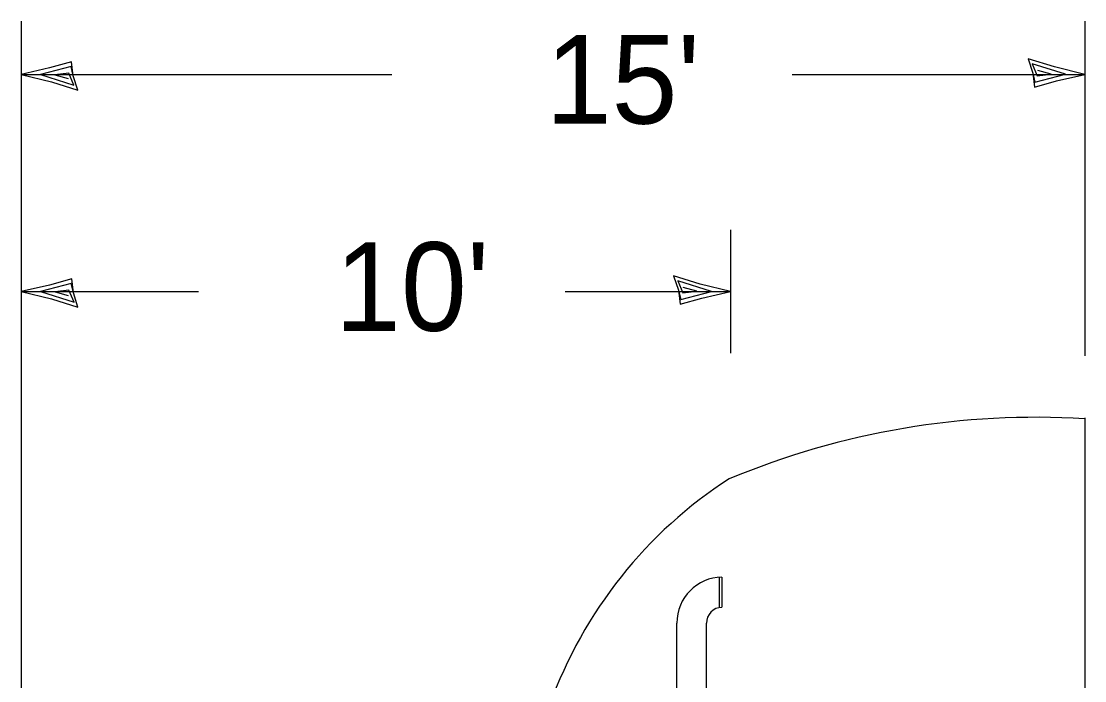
# Model space of a CAD drawing. Extents: x 2145173 to 2147094, y 2149363 to 2149822.
# Drawn here: x 2146676.7 to 2146693.88, y 2149713.12 to 2149723.77 of the extents above; entities that cross this region are included whole.
import ezdxf

# ---------------------------------------------------------------- set-up
doc = ezdxf.new("R2010")
doc.units = 0
doc.layers.add('Design_EX_Roadway Dimensions', color=7, linetype='Continuous')
doc.layers.add('Topo_Building', color=7, linetype='Continuous')

msp = doc.modelspace()

# ---------------------------------------------------------------- linework, layer by layer
at = {"layer": 'Design_EX_Roadway Dimensions'}
for p, q in [((2146676.704, 2149723.769), (2146676.704, 2149710.113)), ((2146693.881, 2149723.769), (2146693.881, 2149718.367)), ((2146676.704, 2149722.91), (2146682.69, 2149722.91)), ((2146689.153, 2149722.91), (2146693.881, 2149722.91)), ((2146688.157, 2149720.401), (2146688.157, 2149718.409)), ((2146676.704, 2149719.405), (2146679.568, 2149719.405)), ((2146685.489, 2149719.405), (2146688.157, 2149719.405))]:
    msp.add_line(p, q, dxfattribs=at)
for points in [[(2146677.544, 2149722.889), (2146677.517, 2149723.114), (2146677.162, 2149723.015), (2146676.704, 2149722.91), (2146677.192, 2149722.789), (2146677.62, 2149722.656), (2146677.544, 2149722.889), (2146677.508, 2149723.036), (2146677.013, 2149722.908), (2146677.553, 2149722.738), (2146677.473, 2149722.931), (2146677.247, 2149722.903), (2146677.464, 2149722.844)], [(2146677.544, 2149722.889), (2146677.517, 2149723.114), (2146677.162, 2149723.015), (2146676.704, 2149722.91), (2146677.192, 2149722.789), (2146677.62, 2149722.656), (2146677.544, 2149722.889), (2146677.508, 2149723.036), (2146677.013, 2149722.908), (2146677.553, 2149722.738), (2146677.473, 2149722.931), (2146677.247, 2149722.903), (2146677.464, 2149722.844)], [(2146693.041, 2149722.931), (2146693.068, 2149722.706), (2146693.423, 2149722.805), (2146693.881, 2149722.91), (2146693.393, 2149723.031), (2146692.965, 2149723.164), (2146693.041, 2149722.931), (2146693.077, 2149722.784), (2146693.572, 2149722.912), (2146693.031, 2149723.082), (2146693.112, 2149722.889), (2146693.338, 2149722.917), (2146693.121, 2149722.976)], [(2146693.041, 2149722.931), (2146693.068, 2149722.706), (2146693.423, 2149722.805), (2146693.881, 2149722.91), (2146693.393, 2149723.031), (2146692.965, 2149723.164), (2146693.041, 2149722.931), (2146693.077, 2149722.784), (2146693.572, 2149722.912), (2146693.031, 2149723.082), (2146693.112, 2149722.889), (2146693.338, 2149722.917), (2146693.121, 2149722.976)], [(2146687.319, 2149719.428), (2146687.346, 2149719.201), (2146687.699, 2149719.299), (2146688.157, 2149719.405), (2146687.671, 2149719.524), (2146687.241, 2149719.659), (2146687.319, 2149719.428), (2146687.355, 2149719.276), (2146687.85, 2149719.405), (2146687.31, 2149719.576), (2146687.387, 2149719.384), (2146687.616, 2149719.411), (2146687.397, 2149719.471)], [(2146677.547, 2149719.382), (2146677.519, 2149719.608), (2146677.162, 2149719.51), (2146676.704, 2149719.405), (2146677.194, 2149719.286), (2146677.62, 2149719.15), (2146677.547, 2149719.382), (2146677.51, 2149719.533), (2146677.015, 2149719.405), (2146677.556, 2149719.233), (2146677.473, 2149719.425), (2146677.249, 2149719.398), (2146677.464, 2149719.338)], [(2146677.547, 2149719.382), (2146677.519, 2149719.608), (2146677.162, 2149719.51), (2146676.704, 2149719.405), (2146677.194, 2149719.286), (2146677.62, 2149719.15), (2146677.547, 2149719.382), (2146677.51, 2149719.533), (2146677.015, 2149719.405), (2146677.556, 2149719.233), (2146677.473, 2149719.425), (2146677.249, 2149719.398), (2146677.464, 2149719.338)]]:
    msp.add_lwpolyline(points, dxfattribs=at)
at = {"layer": 'Topo_Building'}
for p, q in [((2146693.881, 2149717.365), (2146693.881, 2149706.55)), ((2146693.881, 2149717.365), (2146693.881, 2149706.55)), ((2146687.974, 2149714.791), (2146687.974, 2149714.301)), ((2146687.974, 2149714.791), (2146687.974, 2149714.301)), ((2146688.022, 2149714.791), (2146688.022, 2149714.306)), ((2146688.022, 2149714.791), (2146688.022, 2149714.306)), ((2146687.294, 2149711.187), (2146687.294, 2149714.049)), ((2146687.294, 2149711.187), (2146687.294, 2149714.049)), ((2146687.772, 2149711.187), (2146687.772, 2149714.049)), ((2146687.772, 2149711.187), (2146687.772, 2149714.049))]:
    msp.add_line(p, q, dxfattribs=at)
for centre, major_axis, start_param, end_param in [((2146693.098, 2149703.951), (0, 13.423), 6.223703, 6.670675), ((2146693.098, 2149703.951), (0, 13.423), 6.223703, 6.670675), ((2146691.938, 2149710.193), (0, 7.306), 0.560925, 1.216091), ((2146691.938, 2149710.193), (0, 7.306), 0.560925, 1.216091), ((2146688.021, 2149714.048), (0, 0.744), 0, 1.570796), ((2146688.021, 2149714.048), (0, 0.744), 0, 1.570796), ((2146688.021, 2149714.048), (0, 0.256), 0, 1.570796), ((2146688.021, 2149714.048), (0, 0.256), 0, 1.570796)]:
    msp.add_ellipse(centre, major_axis=major_axis, ratio=0.9779, start_param=start_param, end_param=end_param, dxfattribs=at)

# ---------------------------------------------------------------- texts
at = {"layer": 'Design_EX_Roadway Dimensions'}
for s, p in [("15'", (2146685.175, 2149722.116)), ("10'", (2146681.772, 2149718.77))]:
    msp.add_text(s, height=1.431, dxfattribs=at).set_placement(p)

doc.saveas('drawing.dxf')
